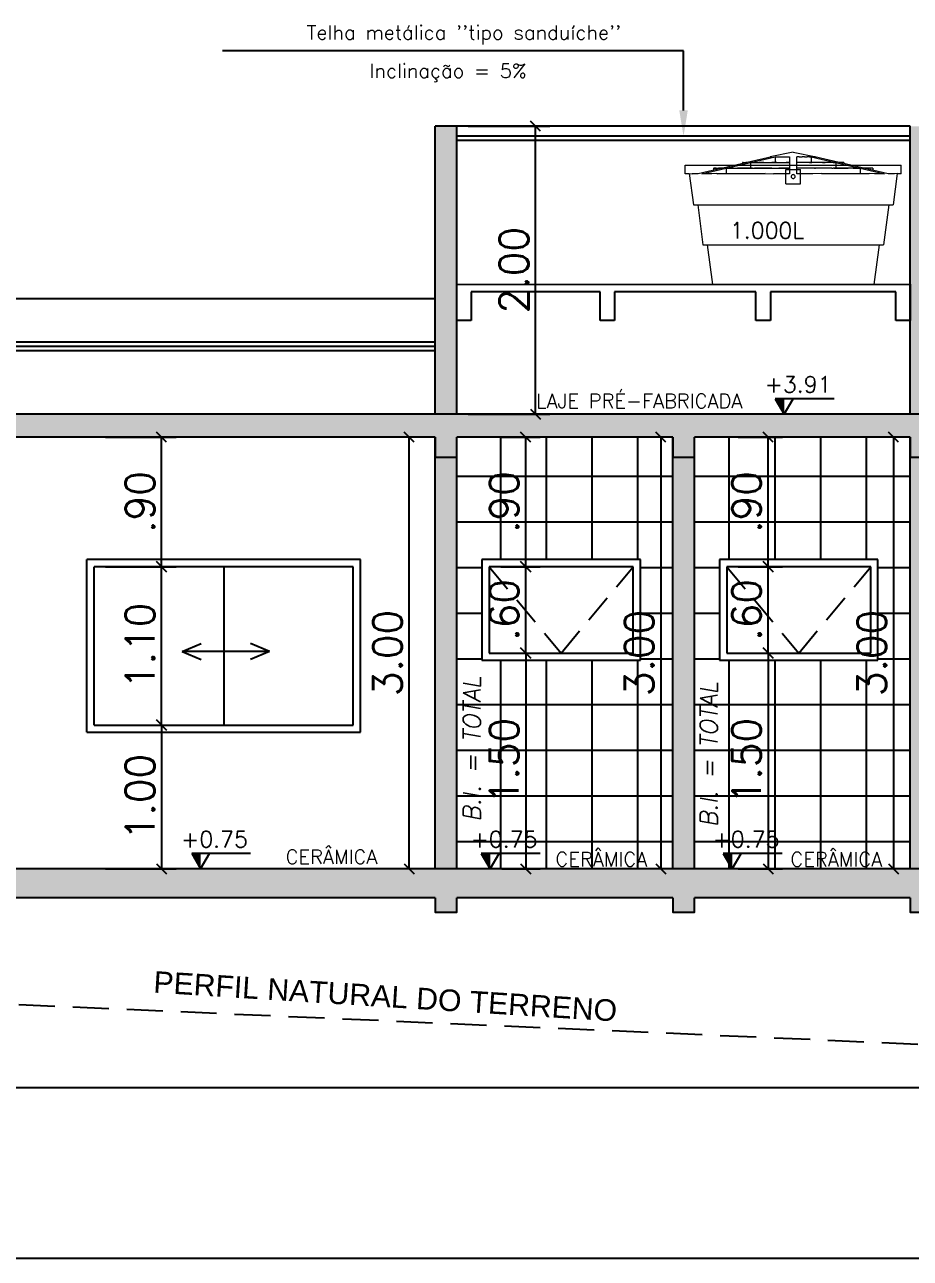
# Model space of a CAD drawing. Header units: metres. Extents: x 2690 to 3939, y 743 to 1123.
# Drawn here: x 3709.4 to 3715.56, y 784.59 to 793.16 of the extents above; entities that cross this region are included whole.
import ezdxf
from ezdxf import colors
from ezdxf.entities.mleader import LeaderData, LeaderLine
from ezdxf.enums import TextEntityAlignment as Align
from ezdxf.math import Vec2, Vec3

# ---------------------------------------------------------------- set-up
doc = ezdxf.new("R2010")
doc.units = ezdxf.units.M
doc.header["$PDMODE"] = 35
doc.linetypes.add('HIDDEN', pattern=[0.375, 0.25, -0.125])
doc.linetypes.add('Linha Tracejada 2_1', pattern=[0.3, 0.2, -0.1])
for name, color, linetype in [('001', 1, 'Continuous'), ('01', 1, 'Continuous'), ('02', 2, 'Continuous'), ('03', 3, 'Continuous'), ('04', 4, 'Continuous'), ('08', 8, 'Continuous'), ('A CONSTRUIR', 10, 'Continuous'), ('ABERTURA', 2, 'Continuous'), ('PAREDE', 4, 'Continuous'), ('PLANTA', 2, 'Continuous'), ('TEXTO', 2, 'Continuous'), ('Vermelho - Mono', 1, 'Continuous')]:
    doc.layers.add(name, color=color, linetype=linetype)
doc.layers.add('COTA', color=2, linetype='Continuous', lineweight=0)
doc.styles.add('ROMA', font='romans.shx')
doc.styles.add('ROMANS', font='arial.ttf')
doc.styles.get("Standard").update_dxf_attribs({"font": 'arial.ttf'})
doc.dimstyles.new('CORTE', dxfattribs={"dimscale": 0, "dimtxt": 0.2, "dimasz": 0.07, "dimexe": 0.1, "dimexo": 0.08, "dimgap": 0.05, "dimtad": 1, "dimzin": 4, "dimdsep": 46, "dimtxsty": 'ROMA', "dimblk": 'OBLIQUE', "dimcen": 0, "dimclrd": 1, "dimclre": 1, "dimclrt": 2, "dimaunit": 1, "dimadec": 0, "dimazin": 0, "dimtfac": 1, "dimtofl": 0, "dimtmove": 0, "dimatfit": 3, "dimldrblk": 'OBLIQUE', "dimfxl": 0.1, "dimtolj": 1, "dimtzin": 0, "dimarcsym": 0})
pattern_1 = [(50, (293.553, -23.73063), (0.182184669, -0.0159390855), [0.01905, -0.20955]), (355, (293.553, -23.73063), (-0.035243421, 0.191056845), [0.01524, -0.167640584]), (100.4514447, (293.56818, -23.73196), (0.146941247, 0.175117752), [0.016190009, -0.178090245]), (46.1842, (293.553, -23.67983), (0.271079041, -0.042042328), [0.028575, -0.314325]), (96.635558, (293.5756, -23.68333), (0.237404134, 0.247426125), [0.024285023, -0.267135608]), (351.184151, (293.553, -23.67983), (0.237404134, 0.247426125), [0.022859967, -0.251459732]), (21, (293.5784, -23.69253), (0.151614391, -0.102265198), [0.01905, -0.20955]), (326, (293.5784, -23.69253), (0.061802028, 0.184187966), [0.01524, -0.16764]), (71.451445, (293.59104, -23.70105), (0.213416419, 0.081922769), [0.016190009, -0.178089938]), (37.5, (293.553, -23.73063), (0.0030886033, 0.0845550389), [0, -0.165608, 0, -0.17018, 0, -0.168275]), (7.5, (293.553, -23.73063), (0.0668196625, 0.1001805748), [0, -0.097028, 0, -0.161798, 0, -0.064135]), (327.5, (293.49636, -23.73063), (0.1355905952, -0.005728744), [0, -0.0635, 0, -0.19812, 0, -0.26289]), (317.5, (293.47096, -23.73063), (0.1481291814, 0.025426491), [0, -0.08255, 0, -0.131572, 0, -0.18669])]

# ---------------------------------------------------------------- blocks, each defined once
blk = doc.blocks.new('KCU')
at = {"layer": '001'}
blk.add_hatch(color=256, dxfattribs=at).paths.add_polyline_path([(653.9939, 63.0323), (653.9939, 63.1388), (653.932, 63.139), (653.9939, 63.0323)])
for p, q in [((654.341, 63.139), (653.932, 63.139)), ((653.932, 63.139), (653.9939, 63.0323)), ((653.9939, 63.0323), (654.0557, 63.139))]:
    blk.add_line(p, q, dxfattribs=at)
blk = doc.blocks.new('B1')
at = {"layer": '01', "color": 8, "linetype": 'Continuous', "lineweight": 13}
for p, q in [((3419.4679, 814.911), (3419.2987, 814.8719)), ((3419.3237, 814.8719), (3419.4929, 814.911)), ((3419.6172, 814.9432), (3419.4585, 814.9115)), ((3419.4585, 814.9115), (3419.4585, 814.911)), ((3419.4585, 814.911), (3419.4639, 814.9115)), ((3419.4585, 814.911), (3419.4585, 814.9088)), ((3419.4639, 814.9115), (3419.468, 814.911)), ((3419.468, 814.911), (3419.4679, 814.911)), ((3419.4929, 814.911), (3419.493, 814.911)), ((3419.4929, 814.911), (3419.4929, 814.8719)), ((3419.493, 814.911), (3419.505, 814.9115)), ((3419.505, 814.9115), (3419.521, 814.911)), ((3419.521, 814.911), (3419.5379, 814.9115)), ((3419.5379, 814.9115), (3419.5548, 814.911)), ((3419.5548, 814.911), (3419.5762, 814.9115)), ((3419.5762, 814.9115), (3419.5923, 814.911)), ((3419.5922, 814.911), (3419.5922, 814.8719)), ((3419.6172, 814.9432), (3419.7759, 814.9115)), ((3419.6583, 814.9115), (3419.6422, 814.911)), ((3419.6422, 814.8719), (3419.6422, 814.911)), ((3419.6583, 814.9115), (3419.6797, 814.911)), ((3419.6966, 814.9115), (3419.6797, 814.911)), ((3419.6966, 814.9115), (3419.7135, 814.911)), ((3419.7295, 814.9115), (3419.7135, 814.911)), ((3419.7295, 814.9115), (3419.7415, 814.911)), ((3419.7415, 814.911), (3419.7416, 814.911)), ((3419.7416, 814.911), (3419.9108, 814.8719)), ((3419.7416, 814.911), (3419.7416, 814.8719)), ((3419.7706, 814.9115), (3419.7665, 814.911)), ((3419.7666, 814.911), (3419.7665, 814.911)), ((3419.9358, 814.8719), (3419.7666, 814.911)), ((3419.7706, 814.9115), (3419.7759, 814.911)), ((3419.7759, 814.9115), (3419.7759, 814.911)), ((3419.7759, 814.911), (3419.7759, 814.9088)), ((3418.8672, 814.7932), (3418.8672, 814.8533)), ((3418.8672, 814.8533), (3418.8672, 814.8532)), ((3418.8672, 814.8532), (3418.8928, 814.8532)), ((3418.892, 814.7932), (3418.8672, 814.7932)), ((3418.8942, 814.7935), (3418.892, 814.7932)), ((3418.8928, 814.8532), (3418.9677, 814.8532)), ((3418.8942, 814.7935), (3418.9146, 814.7932)), ((3418.8952, 814.7935), (3418.9238, 814.5767)), ((3418.9581, 814.7932), (3418.9146, 814.7932)), ((3419.126, 814.832), (3418.9581, 814.7932)), ((3418.9677, 814.8532), (3419.0869, 814.8532)), ((3418.9831, 814.7932), (3419.151, 814.832)), ((3419.0522, 814.7932), (3418.9831, 814.7932)), ((3419.0879, 814.7935), (3419.0522, 814.7932)), ((3419.064, 814.8326), (3419.0651, 814.8326)), ((3419.064, 814.8326), (3419.064, 814.8177)), ((3419.0819, 814.8326), (3419.0651, 814.8326)), ((3419.0651, 814.8326), (3419.0798, 814.8323)), ((3419.0798, 814.8323), (3419.0819, 814.8326)), ((3419.0819, 814.8326), (3419.0991, 814.8326)), ((3419.0869, 814.8532), (3419.2422, 814.8532)), ((3419.0879, 814.7935), (3419.0917, 814.7932)), ((3419.2422, 814.7932), (3419.0917, 814.7932)), ((3419.1284, 814.8326), (3419.0991, 814.8326)), ((3419.0991, 814.8326), (3419.1261, 814.8321)), ((3419.1261, 814.8321), (3419.126, 814.832)), ((3419.2966, 814.8714), (3419.1284, 814.8326)), ((3419.151, 814.832), (3419.1511, 814.8321)), ((3419.151, 814.832), (3419.151, 814.7932)), ((3419.1511, 814.8321), (3419.1999, 814.8326)), ((3419.1534, 814.8326), (3419.3216, 814.8714)), ((3419.1999, 814.8326), (3419.1534, 814.8326)), ((3419.1999, 814.8326), (3419.2311, 814.8326)), ((3419.2311, 814.8326), (3419.235, 814.8323)), ((3419.3336, 814.8326), (3419.2311, 814.8326)), ((3419.235, 814.8323), (3419.3336, 814.8326)), ((3419.2422, 814.8532), (3419.4231, 814.8532)), ((3419.4175, 814.7932), (3419.2422, 814.7932)), ((3419.2698, 814.8719), (3419.2647, 814.8719)), ((3419.2647, 814.8713), (3419.2698, 814.8719)), ((3419.2647, 814.8719), (3419.2647, 814.8713)), ((3419.2647, 814.8713), (3419.2647, 814.8641)), ((3419.2698, 814.8719), (3419.2891, 814.8719)), ((3419.2987, 814.8719), (3419.2891, 814.8719)), ((3419.2891, 814.8719), (3419.2967, 814.8715)), ((3419.2967, 814.8715), (3419.2966, 814.8714)), ((3419.3216, 814.8714), (3419.3217, 814.8715)), ((3419.3216, 814.8714), (3419.3216, 814.8326)), ((3419.3217, 814.8715), (3419.3389, 814.8719)), ((3419.3389, 814.8719), (3419.3237, 814.8719)), ((3419.3336, 814.8326), (3419.3406, 814.8326)), ((3419.3389, 814.8719), (3419.3831, 814.8719)), ((3419.3406, 814.8326), (3419.3487, 814.8326)), ((3419.4681, 814.8326), (3419.3487, 814.8326)), ((3419.3487, 814.8326), (3419.462, 814.8323)), ((3419.3831, 814.8719), (3419.3945, 814.8713)), ((3419.4136, 814.8719), (3419.3831, 814.8719)), ((3419.3945, 814.8713), (3419.4136, 814.8719)), ((3419.4136, 814.8719), (3419.4684, 814.8719)), ((3419.4235, 814.7935), (3419.4175, 814.7932)), ((3419.4231, 814.8532), (3419.6172, 814.8532)), ((3419.4235, 814.7935), (3419.4796, 814.7932)), ((3419.462, 814.8323), (3419.4681, 814.8326)), ((3419.4681, 814.8326), (3419.5165, 814.8326)), ((3419.5039, 814.8719), (3419.4684, 814.8719)), ((3419.4684, 814.8719), (3419.4875, 814.8713)), ((3419.5922, 814.7932), (3419.4796, 814.7932)), ((3419.4875, 814.8713), (3419.5039, 814.8719)), ((3419.5039, 814.8719), (3419.5675, 814.8719)), ((3419.5922, 814.8326), (3419.5165, 814.8326)), ((3419.5165, 814.8326), (3419.5922, 814.8321)), ((3419.5672, 814.7232), (3419.5672, 814.8232)), ((3419.5672, 814.8232), (3419.6672, 814.8232)), ((3419.5922, 814.8719), (3419.5675, 814.8719)), ((3419.5675, 814.8719), (3419.5922, 814.8715)), ((3419.5922, 814.8714), (3419.5922, 814.8326)), ((3419.5922, 814.832), (3419.5922, 814.7932)), ((3419.6172, 814.8532), (3419.8114, 814.8532)), ((3419.667, 814.8719), (3419.6422, 814.8719)), ((3419.667, 814.8719), (3419.6422, 814.8715)), ((3419.6422, 814.8326), (3419.6422, 814.8714)), ((3419.718, 814.8326), (3419.6422, 814.8326)), ((3419.718, 814.8326), (3419.6422, 814.8321)), ((3419.6422, 814.7932), (3419.6422, 814.832)), ((3419.7548, 814.7932), (3419.6422, 814.7932)), ((3419.7305, 814.8719), (3419.667, 814.8719)), ((3419.6672, 814.7232), (3419.6672, 814.8232)), ((3419.7664, 814.8326), (3419.718, 814.8326)), ((3419.7661, 814.8719), (3419.7305, 814.8719)), ((3419.7305, 814.8719), (3419.747, 814.8713)), ((3419.7661, 814.8719), (3419.747, 814.8713)), ((3419.811, 814.7935), (3419.7548, 814.7932)), ((3419.8209, 814.8719), (3419.7661, 814.8719)), ((3419.8858, 814.8326), (3419.7664, 814.8326)), ((3419.7664, 814.8326), (3419.7725, 814.8323)), ((3419.8858, 814.8326), (3419.7725, 814.8323)), ((3419.817, 814.7932), (3419.811, 814.7935)), ((3419.8114, 814.8532), (3419.9922, 814.8532)), ((3419.9922, 814.7932), (3419.817, 814.7932)), ((3419.8514, 814.8719), (3419.8209, 814.8719)), ((3419.8209, 814.8719), (3419.84, 814.8713)), ((3419.8514, 814.8719), (3419.84, 814.8713)), ((3419.8956, 814.8719), (3419.8514, 814.8719)), ((3419.8858, 814.8326), (3419.8939, 814.8326)), ((3419.9009, 814.8326), (3419.8939, 814.8326)), ((3419.9108, 814.8719), (3419.8956, 814.8719)), ((3419.8956, 814.8719), (3419.9128, 814.8715)), ((3420.0034, 814.8326), (3419.9009, 814.8326)), ((3419.9009, 814.8326), (3419.9995, 814.8323)), ((3419.9128, 814.8715), (3419.9129, 814.8714)), ((3419.9129, 814.8714), (3420.0811, 814.8326)), ((3419.9129, 814.8714), (3419.9129, 814.8326)), ((3419.9453, 814.8719), (3419.9358, 814.8719)), ((3419.9453, 814.8719), (3419.9378, 814.8715)), ((3419.9379, 814.8714), (3419.9378, 814.8715)), ((3420.1061, 814.8326), (3419.9379, 814.8714)), ((3419.9647, 814.8719), (3419.9453, 814.8719)), ((3419.9697, 814.8719), (3419.9647, 814.8719)), ((3419.9647, 814.8719), (3419.9697, 814.8713)), ((3419.9697, 814.8719), (3419.9697, 814.8713)), ((3419.9697, 814.8713), (3419.9697, 814.8641)), ((3419.9922, 814.8532), (3420.1476, 814.8532)), ((3420.1427, 814.7932), (3419.9922, 814.7932)), ((3420.0034, 814.8326), (3419.9995, 814.8323)), ((3420.0346, 814.8326), (3420.0034, 814.8326)), ((3420.0811, 814.8326), (3420.0346, 814.8326)), ((3420.0346, 814.8326), (3420.0834, 814.8321)), ((3420.0834, 814.8321), (3420.0834, 814.832)), ((3420.0834, 814.832), (3420.2514, 814.7932)), ((3420.0834, 814.832), (3420.0834, 814.7932)), ((3420.1353, 814.8326), (3420.1061, 814.8326)), ((3420.1353, 814.8326), (3420.1084, 814.8321)), ((3420.1084, 814.832), (3420.1084, 814.8321)), ((3420.2764, 814.7932), (3420.1084, 814.832)), ((3420.1526, 814.8326), (3420.1353, 814.8326)), ((3420.1466, 814.7935), (3420.1427, 814.7932)), ((3420.1823, 814.7932), (3420.1466, 814.7935)), ((3420.1476, 814.8532), (3420.2668, 814.8532)), ((3420.1694, 814.8326), (3420.1526, 814.8326)), ((3420.1526, 814.8326), (3420.1547, 814.8323)), ((3420.1694, 814.8326), (3420.1547, 814.8323)), ((3420.1694, 814.8326), (3420.1705, 814.8326)), ((3420.1705, 814.8326), (3420.1705, 814.8177)), ((3420.2514, 814.7932), (3420.1823, 814.7932)), ((3420.2668, 814.8532), (3420.3417, 814.8532)), ((3420.3199, 814.7932), (3420.2764, 814.7932)), ((3420.3393, 814.7935), (3420.3107, 814.5767)), ((3420.3403, 814.7935), (3420.3199, 814.7932)), ((3420.3425, 814.7932), (3420.3403, 814.7935)), ((3420.3417, 814.8532), (3420.3672, 814.8532)), ((3420.3672, 814.7932), (3420.3425, 814.7932)), ((3420.3672, 814.7932), (3420.3672, 814.8533)), ((3420.3672, 814.8533), (3420.3672, 814.8532)), ((3419.5672, 814.7232), (3419.6672, 814.7232)), ((3419.6042, 814.7767), (3419.6037, 814.7732)), ((3419.6037, 814.7732), (3419.6042, 814.7698)), ((3419.6055, 814.78), (3419.6042, 814.7767)), ((3419.6042, 814.7698), (3419.6055, 814.7665)), ((3419.6077, 814.7828), (3419.6055, 814.78)), ((3419.6055, 814.7665), (3419.6077, 814.7637)), ((3419.6105, 814.7849), (3419.6077, 814.7828)), ((3419.6077, 814.7637), (3419.6105, 814.7616)), ((3419.6137, 814.7863), (3419.6105, 814.7849)), ((3419.6105, 814.7616), (3419.6137, 814.7602)), ((3419.6172, 814.7867), (3419.6137, 814.7863)), ((3419.6137, 814.7602), (3419.6172, 814.7597)), ((3419.6207, 814.7863), (3419.6172, 814.7867)), ((3419.6172, 814.7597), (3419.6207, 814.7602)), ((3419.624, 814.7849), (3419.6207, 814.7863)), ((3419.6207, 814.7602), (3419.624, 814.7616)), ((3419.6268, 814.7828), (3419.624, 814.7849)), ((3419.624, 814.7616), (3419.6268, 814.7637)), ((3419.6289, 814.78), (3419.6268, 814.7828)), ((3419.6268, 814.7637), (3419.6289, 814.7665)), ((3419.6303, 814.7767), (3419.6289, 814.78)), ((3419.6289, 814.7665), (3419.6303, 814.7698)), ((3419.6307, 814.7732), (3419.6303, 814.7767)), ((3419.6303, 814.7698), (3419.6307, 814.7732)), ((3418.9238, 814.5767), (3418.9239, 814.5766)), ((3418.9239, 814.5766), (3418.9475, 814.5766)), ((3418.9475, 814.5766), (3419.0168, 814.5766)), ((3418.9539, 814.5766), (3418.954, 814.5765)), ((3418.954, 814.5765), (3418.9905, 814.3)), ((3419.0168, 814.5766), (3419.127, 814.5766)), ((3419.127, 814.5766), (3419.2706, 814.5766)), ((3419.2706, 814.5766), (3419.4378, 814.5766)), ((3419.4378, 814.5766), (3419.6172, 814.5766)), ((3419.6172, 814.5766), (3419.7967, 814.5766)), ((3419.7967, 814.5766), (3419.9639, 814.5766)), ((3419.9639, 814.5766), (3420.1075, 814.5766)), ((3420.1075, 814.5766), (3420.2177, 814.5766)), ((3420.2177, 814.5766), (3420.2869, 814.5766)), ((3420.2805, 814.5765), (3420.244, 814.3)), ((3420.2806, 814.5766), (3420.2805, 814.5765)), ((3420.2869, 814.5766), (3420.3106, 814.5766)), ((3420.3107, 814.5767), (3420.3106, 814.5766)), ((3418.9905, 814.3), (3418.9906, 814.2999)), ((3418.9906, 814.2999), (3419.0119, 814.2999)), ((3419.0119, 814.2999), (3419.0745, 814.2999)), ((3419.0206, 814.2999), (3419.0207, 814.2998)), ((3419.0207, 814.2998), (3419.0571, 814.0233)), ((3419.0745, 814.2999), (3419.1741, 814.2999)), ((3419.1741, 814.2999), (3419.3039, 814.2999)), ((3419.3039, 814.2999), (3419.455, 814.2999)), ((3419.455, 814.2999), (3419.6172, 814.2999)), ((3419.6172, 814.2999), (3419.7794, 814.2999)), ((3419.7794, 814.2999), (3419.9306, 814.2999)), ((3419.9306, 814.2999), (3420.0604, 814.2999)), ((3420.0604, 814.2999), (3420.1599, 814.2999)), ((3420.1599, 814.2999), (3420.2226, 814.2999)), ((3420.2138, 814.2998), (3420.1773, 814.0233)), ((3420.2139, 814.2999), (3420.2138, 814.2998)), ((3420.2226, 814.2999), (3420.2439, 814.2999)), ((3420.244, 814.3), (3420.2439, 814.2999)), ((3419.0571, 814.0233), (3419.0572, 814.0232)), ((3420.1773, 814.0233), (3420.1772, 814.0232))]:
    blk.add_line(p, q, dxfattribs=at)
at = {"layer": 'PAREDE', "color": 2, "style": 'ROMA'}
blk.add_text('1.000L', height=0.1125, dxfattribs=at).set_placement((3419.1779, 814.3429))
blk = doc.blocks.new('_Oblique')
at = {"color": 0, "linetype": 'ByBlock', "lineweight": -2}
blk.add_line((-0.5, -0.5), (0.5, 0.5), dxfattribs=at)
blk = doc.blocks.new('*D173')
at = {"layer": 'COTA', "color": 1, "lineweight": -2, "transparency": 16777216}
for p, q in [((3709.9665, 788.2925), (3710.4554, 788.2925)), ((3710.3554, 788.2925), (3710.3554, 787.2925)), ((3709.9665, 787.2925), (3710.4554, 787.2925))]:
    blk.add_line(p, q, dxfattribs=at)
at = {"layer": 'DEFPOINTS', "color": 0, "transparency": 16777216}
for p in [(3709.8865, 788.2925), (3709.8865, 787.2925), (3710.3554, 787.2925)]:
    blk.add_point(p, dxfattribs=at)
at = {"layer": 'COTA', "color": 1, "lineweight": -2, "transparency": 16777216, "xscale": 0.07, "yscale": 0.07, "zscale": 0.07}
for p, rotation in [((3710.3554, 788.2925), 90), ((3710.3554, 787.2925), 270)]:
    blk.add_blockref('_Oblique', p, dxfattribs=dict(at, rotation=rotation))
at = {"layer": 'COTA', "color": 2, "transparency": 16777216, "insert": (3710.2054, 787.7925), "char_height": 0.2, "attachment_point": 5, "rotation": 90, "style": 'ROMA'}
blk.add_mtext('\\A1;1.00', dxfattribs=at)
blk = doc.blocks.new('*D174')
at = {"layer": 'COTA', "color": 1, "lineweight": -2, "transparency": 16777216}
for p, q in [((3709.9665, 789.3925), (3710.4554, 789.3925)), ((3710.3554, 788.2925), (3710.3554, 789.3925)), ((3709.9665, 788.2925), (3710.4554, 788.2925))]:
    blk.add_line(p, q, dxfattribs=at)
at = {"layer": 'DEFPOINTS', "color": 0, "transparency": 16777216}
for p in [(3709.8865, 789.3925), (3710.3554, 789.3925), (3709.8865, 788.2925)]:
    blk.add_point(p, dxfattribs=at)
at = {"layer": 'COTA', "color": 1, "lineweight": -2, "transparency": 16777216, "xscale": 0.07, "yscale": 0.07, "zscale": 0.07}
for p, rotation in [((3710.3554, 789.3925), 90), ((3710.3554, 788.2925), 270)]:
    blk.add_blockref('_Oblique', p, dxfattribs=dict(at, rotation=rotation))
at = {"layer": 'COTA', "color": 2, "transparency": 16777216, "insert": (3710.2054, 788.8425), "char_height": 0.2, "attachment_point": 5, "rotation": 90, "style": 'ROMA'}
blk.add_mtext('\\A1;1.10', dxfattribs=at)
blk = doc.blocks.new('*D175')
at = {"layer": 'COTA', "color": 1, "lineweight": -2, "transparency": 16777216}
for p, q in [((3709.9665, 790.2925), (3710.4554, 790.2925)), ((3710.3554, 789.3925), (3710.3554, 790.2925)), ((3709.9665, 789.3925), (3710.4554, 789.3925))]:
    blk.add_line(p, q, dxfattribs=at)
at = {"layer": 'DEFPOINTS', "color": 0, "transparency": 16777216}
for p in [(3709.8865, 790.2925), (3710.3554, 790.2925), (3709.8865, 789.3925)]:
    blk.add_point(p, dxfattribs=at)
at = {"layer": 'COTA', "color": 1, "lineweight": -2, "transparency": 16777216, "xscale": 0.07, "yscale": 0.07, "zscale": 0.07}
for p, rotation in [((3710.3554, 790.2925), 90), ((3710.3554, 789.3925), 270)]:
    blk.add_blockref('_Oblique', p, dxfattribs=dict(at, rotation=rotation))
at = {"layer": 'COTA', "color": 2, "transparency": 16777216, "insert": (3710.2054, 789.8425), "char_height": 0.2, "attachment_point": 5, "rotation": 90, "style": 'ROMA'}
blk.add_mtext('\\A1;.90', dxfattribs=at)
blk = doc.blocks.new('*D176')
at = {"layer": 'COTA', "color": 1, "lineweight": -2, "transparency": 16777216}
for p, q in [((3712.1752, 790.2925), (3711.9745, 790.2925)), ((3712.0745, 787.2925), (3712.0745, 790.2925)), ((3712.1752, 787.2925), (3711.9745, 787.2925))]:
    blk.add_line(p, q, dxfattribs=at)
at = {"layer": 'DEFPOINTS', "color": 0, "transparency": 16777216}
for p in [(3712.0745, 790.2925), (3712.2552, 790.2925), (3712.2552, 787.2925)]:
    blk.add_point(p, dxfattribs=at)
at = {"layer": 'COTA', "color": 1, "lineweight": -2, "transparency": 16777216, "xscale": 0.07, "yscale": 0.07, "zscale": 0.07}
for p, rotation in [((3712.0745, 790.2925), 90), ((3712.0745, 787.2925), 270)]:
    blk.add_blockref('_Oblique', p, dxfattribs=dict(at, rotation=rotation))
at = {"layer": 'COTA', "color": 2, "transparency": 16777216, "insert": (3711.9245, 788.7925), "char_height": 0.2, "attachment_point": 5, "rotation": 90, "style": 'ROMA'}
blk.add_mtext('\\A1;3.00', dxfattribs=at)
blk = doc.blocks.new('*D178')
at = {"layer": 'COTA', "color": 1, "lineweight": -2, "transparency": 16777216}
for p, q in [((3712.7102, 788.7925), (3712.984, 788.7925)), ((3712.884, 788.7925), (3712.884, 787.2925)), ((3712.7173, 787.2925), (3712.984, 787.2925))]:
    blk.add_line(p, q, dxfattribs=at)
at = {"layer": 'DEFPOINTS', "color": 0, "transparency": 16777216}
for p in [(3712.6302, 788.7925), (3712.6373, 787.2925), (3712.884, 787.2925)]:
    blk.add_point(p, dxfattribs=at)
at = {"layer": 'COTA', "color": 1, "lineweight": -2, "transparency": 16777216, "xscale": 0.07, "yscale": 0.07, "zscale": 0.07}
for p, rotation in [((3712.884, 788.7925), 90), ((3712.884, 787.2925), 270)]:
    blk.add_blockref('_Oblique', p, dxfattribs=dict(at, rotation=rotation))
at = {"layer": 'COTA', "color": 2, "transparency": 16777216, "insert": (3712.734, 788.0425), "char_height": 0.2, "attachment_point": 5, "rotation": 90, "style": 'ROMA'}
blk.add_mtext('\\A1;1.50', dxfattribs=at)
blk = doc.blocks.new('*D179')
at = {"layer": 'COTA', "color": 1, "lineweight": -2, "transparency": 16777216}
for p, q in [((3712.7102, 789.3925), (3712.984, 789.3925)), ((3712.884, 788.7925), (3712.884, 789.3925)), ((3712.7102, 788.7925), (3712.984, 788.7925))]:
    blk.add_line(p, q, dxfattribs=at)
at = {"layer": 'DEFPOINTS', "color": 0, "transparency": 16777216}
for p in [(3712.6302, 789.3925), (3712.884, 789.3925), (3712.6302, 788.7925)]:
    blk.add_point(p, dxfattribs=at)
at = {"layer": 'COTA', "color": 1, "lineweight": -2, "transparency": 16777216, "xscale": 0.07, "yscale": 0.07, "zscale": 0.07}
for p, rotation in [((3712.884, 789.3925), 90), ((3712.884, 788.7925), 270)]:
    blk.add_blockref('_Oblique', p, dxfattribs=dict(at, rotation=rotation))
at = {"layer": 'COTA', "color": 2, "transparency": 16777216, "insert": (3712.734, 789.0925), "char_height": 0.2, "attachment_point": 5, "rotation": 90, "style": 'ROMA'}
blk.add_mtext('\\A1;.60', dxfattribs=at)
blk = doc.blocks.new('*D180')
at = {"layer": 'COTA', "color": 1, "lineweight": -2, "transparency": 16777216}
for p, q in [((3712.7102, 790.2925), (3712.984, 790.2925)), ((3712.884, 789.3925), (3712.884, 790.2925)), ((3712.7102, 789.3925), (3712.984, 789.3925))]:
    blk.add_line(p, q, dxfattribs=at)
at = {"layer": 'DEFPOINTS', "color": 0, "transparency": 16777216}
for p in [(3712.6302, 790.2925), (3712.884, 790.2925), (3712.6302, 789.3925)]:
    blk.add_point(p, dxfattribs=at)
at = {"layer": 'COTA', "color": 1, "lineweight": -2, "transparency": 16777216, "xscale": 0.07, "yscale": 0.07, "zscale": 0.07}
for p, rotation in [((3712.884, 790.2925), 90), ((3712.884, 789.3925), 270)]:
    blk.add_blockref('_Oblique', p, dxfattribs=dict(at, rotation=rotation))
at = {"layer": 'COTA', "color": 2, "transparency": 16777216, "insert": (3712.734, 789.8425), "char_height": 0.2, "attachment_point": 5, "rotation": 90, "style": 'ROMA'}
blk.add_mtext('\\A1;.90', dxfattribs=at)
blk = doc.blocks.new('*D181')
at = {"layer": 'COTA', "color": 1, "lineweight": -2, "transparency": 16777216}
for p, q in [((3713.8252, 790.2925), (3713.7222, 790.2925)), ((3713.8222, 790.2925), (3713.8222, 787.2925)), ((3713.8252, 787.2925), (3713.7222, 787.2925))]:
    blk.add_line(p, q, dxfattribs=at)
at = {"layer": 'DEFPOINTS', "color": 0, "transparency": 16777216}
for p in [(3713.9052, 790.2925), (3713.8222, 787.2925), (3713.9052, 787.2925)]:
    blk.add_point(p, dxfattribs=at)
at = {"layer": 'COTA', "color": 1, "lineweight": -2, "transparency": 16777216, "xscale": 0.07, "yscale": 0.07, "zscale": 0.07}
for p, rotation in [((3713.8222, 790.2925), 90), ((3713.8222, 787.2925), 270)]:
    blk.add_blockref('_Oblique', p, dxfattribs=dict(at, rotation=rotation))
at = {"layer": 'COTA', "color": 2, "transparency": 16777216, "insert": (3713.6722, 788.7925), "char_height": 0.2, "attachment_point": 5, "rotation": 90, "style": 'ROMA'}
blk.add_mtext('\\A1;3.00', dxfattribs=at)
blk = doc.blocks.new('*D182')
at = {"layer": 'COTA', "color": 1, "lineweight": -2, "transparency": 16777216}
for p, q in [((3714.3602, 788.7925), (3714.668, 788.7925)), ((3714.568, 788.7925), (3714.568, 787.2925)), ((3714.3602, 787.2925), (3714.668, 787.2925))]:
    blk.add_line(p, q, dxfattribs=at)
at = {"layer": 'DEFPOINTS', "color": 0, "transparency": 16777216}
for p in [(3714.2802, 788.7925), (3714.2802, 787.2925), (3714.568, 787.2925)]:
    blk.add_point(p, dxfattribs=at)
at = {"layer": 'COTA', "color": 1, "lineweight": -2, "transparency": 16777216, "xscale": 0.07, "yscale": 0.07, "zscale": 0.07}
for p, rotation in [((3714.568, 788.7925), 90), ((3714.568, 787.2925), 270)]:
    blk.add_blockref('_Oblique', p, dxfattribs=dict(at, rotation=rotation))
at = {"layer": 'COTA', "color": 2, "transparency": 16777216, "insert": (3714.418, 788.0425), "char_height": 0.2, "attachment_point": 5, "rotation": 90, "style": 'ROMA'}
blk.add_mtext('\\A1;1.50', dxfattribs=at)
blk = doc.blocks.new('*D183')
at = {"layer": 'COTA', "color": 1, "lineweight": -2, "transparency": 16777216}
for p, q in [((3714.3602, 789.3925), (3714.668, 789.3925)), ((3714.568, 788.7925), (3714.568, 789.3925)), ((3714.3602, 788.7925), (3714.668, 788.7925))]:
    blk.add_line(p, q, dxfattribs=at)
at = {"layer": 'DEFPOINTS', "color": 0, "transparency": 16777216}
for p in [(3714.2802, 789.3925), (3714.568, 789.3925), (3714.2802, 788.7925)]:
    blk.add_point(p, dxfattribs=at)
at = {"layer": 'COTA', "color": 1, "lineweight": -2, "transparency": 16777216, "xscale": 0.07, "yscale": 0.07, "zscale": 0.07}
for p, rotation in [((3714.568, 789.3925), 90), ((3714.568, 788.7925), 270)]:
    blk.add_blockref('_Oblique', p, dxfattribs=dict(at, rotation=rotation))
at = {"layer": 'COTA', "color": 2, "transparency": 16777216, "insert": (3714.418, 789.0925), "char_height": 0.2, "attachment_point": 5, "rotation": 90, "style": 'ROMA'}
blk.add_mtext('\\A1;.60', dxfattribs=at)
blk = doc.blocks.new('*D184')
at = {"layer": 'COTA', "color": 1, "lineweight": -2, "transparency": 16777216}
for p, q in [((3714.3602, 790.2925), (3714.668, 790.2925)), ((3714.568, 789.3925), (3714.568, 790.2925)), ((3714.3602, 789.3925), (3714.668, 789.3925))]:
    blk.add_line(p, q, dxfattribs=at)
at = {"layer": 'DEFPOINTS', "color": 0, "transparency": 16777216}
for p in [(3714.2802, 790.2925), (3714.568, 790.2925), (3714.2802, 789.3925)]:
    blk.add_point(p, dxfattribs=at)
at = {"layer": 'COTA', "color": 1, "lineweight": -2, "transparency": 16777216, "xscale": 0.07, "yscale": 0.07, "zscale": 0.07}
for p, rotation in [((3714.568, 790.2925), 90), ((3714.568, 789.3925), 270)]:
    blk.add_blockref('_Oblique', p, dxfattribs=dict(at, rotation=rotation))
at = {"layer": 'COTA', "color": 2, "transparency": 16777216, "insert": (3714.418, 789.8425), "char_height": 0.2, "attachment_point": 5, "rotation": 90, "style": 'ROMA'}
blk.add_mtext('\\A1;.90', dxfattribs=at)
blk = doc.blocks.new('*D185')
at = {"layer": 'COTA', "color": 1, "lineweight": -2, "transparency": 16777216}
for p, q in [((3715.4752, 790.2925), (3715.3381, 790.2925)), ((3715.4381, 790.2925), (3715.4381, 787.2925)), ((3715.4752, 787.2925), (3715.3381, 787.2925))]:
    blk.add_line(p, q, dxfattribs=at)
at = {"layer": 'DEFPOINTS', "color": 0, "transparency": 16777216}
for p in [(3715.5552, 790.2925), (3715.4381, 787.2925), (3715.5552, 787.2925)]:
    blk.add_point(p, dxfattribs=at)
at = {"layer": 'COTA', "color": 1, "lineweight": -2, "transparency": 16777216, "xscale": 0.07, "yscale": 0.07, "zscale": 0.07}
for p, rotation in [((3715.4381, 790.2925), 90), ((3715.4381, 787.2925), 270)]:
    blk.add_blockref('_Oblique', p, dxfattribs=dict(at, rotation=rotation))
at = {"layer": 'COTA', "color": 2, "transparency": 16777216, "insert": (3715.2881, 788.7925), "char_height": 0.2, "attachment_point": 5, "rotation": 90, "style": 'ROMA'}
blk.add_mtext('\\A1;3.00', dxfattribs=at)
blk = doc.blocks.new('*D190')
at = {"layer": 'COTA', "color": 1, "lineweight": -2, "transparency": 16777216}
for p, q in [((3712.4852, 792.4525), (3713.0524, 792.4525)), ((3712.9524, 790.4525), (3712.9524, 792.4525)), ((3712.4852, 790.4525), (3713.0524, 790.4525))]:
    blk.add_line(p, q, dxfattribs=at)
at = {"layer": 'DEFPOINTS', "color": 0, "transparency": 16777216}
for p in [(3712.4052, 792.4525), (3712.9524, 792.4525), (3712.4052, 790.4525)]:
    blk.add_point(p, dxfattribs=at)
at = {"layer": 'COTA', "color": 1, "lineweight": -2, "transparency": 16777216, "xscale": 0.07, "yscale": 0.07, "zscale": 0.07}
for p, rotation in [((3712.9524, 792.4525), 90), ((3712.9524, 790.4525), 270)]:
    blk.add_blockref('_Oblique', p, dxfattribs=dict(at, rotation=rotation))
at = {"layer": 'COTA', "color": 2, "transparency": 16777216, "insert": (3712.8024, 791.4525), "char_height": 0.2, "attachment_point": 5, "rotation": 90, "style": 'ROMA'}
blk.add_mtext('\\A1;2.00', dxfattribs=at)

msp = doc.modelspace()

# ---------------------------------------------------------------- hatches: boundary and pattern name
at = {"layer": '01'}
h = msp.add_hatch(dxfattribs=at)
h.set_pattern_fill('NET', color=256, scale=0.1)
h.set_pattern_definition([(0, (293.553, -23.73063), (0, 0.3175), []), (90, (293.553, -23.73063), (-0.3175, 2e-17), [])])
h.paths.add_polyline_path([(3713.9052, 790.2925), (3712.4052, 790.2925), (3712.4052, 790.1525), (3712.4052, 787.2925), (3712.6373, 787.2925), (3712.5754, 787.3992), (3712.699, 787.3992), (3712.6373, 787.2925), (3713.9052, 787.2925)])
h.paths.add_polyline_path([(3713.6802, 789.4425), (3713.6802, 788.7425), (3712.5802, 788.7425), (3712.5802, 789.4425)], flags=16)
h.paths.add_polyline_path([(3713.6302, 789.3925), (3713.6302, 788.7925), (3712.6302, 788.7925), (3712.6302, 789.3925)], flags=0)
h.paths.add_polyline_path([(3715.5552, 790.2925), (3714.0552, 790.2925), (3714.0552, 790.1525), (3714.0552, 787.2925), (3714.318, 787.2925), (3714.2561, 787.3992), (3714.3797, 787.3992), (3714.318, 787.2925), (3715.5552, 787.2925)])
h.paths.add_polyline_path([(3715.3302, 789.4425), (3715.3302, 788.7425), (3714.2302, 788.7425), (3714.2302, 789.4425)], flags=16)
h.paths.add_polyline_path([(3715.2802, 789.3925), (3715.2802, 788.7925), (3714.2802, 788.7925), (3714.2802, 789.3925)], flags=0)
h.paths.add_polyline_path([(3712.884, 787.702), (3712.884, 788.383), (3712.584, 788.383), (3712.584, 787.702)], flags=24)
h.paths.add_polyline_path([(3712.884, 788.8378), (3712.884, 789.3473), (3712.584, 789.3473), (3712.584, 788.8378)], flags=8)
h.paths.add_polyline_path([(3712.884, 789.5878), (3712.884, 790.0973), (3712.584, 790.0973), (3712.584, 789.5878)], flags=24)
h.paths.add_polyline_path([(3713.8222, 788.4378), (3713.8222, 789.1473), (3713.5222, 789.1473), (3713.5222, 788.4378)], flags=24)
h.paths.add_polyline_path([(3712.5954, 787.6087), (3712.606, 788.8172), (3712.426, 788.849), (3712.4154, 787.6404)], flags=24)
h.paths.add_polyline_path([(3713.0752, 787.2811), (3713.8235, 787.2811), (3713.8235, 787.4581), (3713.0752, 787.4581)], flags=9)
h.paths.add_polyline_path([(3712.4961, 787.4141), (3713.0291, 787.4141), (3713.0291, 787.5828), (3712.4961, 787.5828)], flags=24)
h.paths.add_polyline_path([(3714.568, 787.702), (3714.568, 788.383), (3714.268, 788.383), (3714.268, 787.702)], flags=24)
h.paths.add_polyline_path([(3714.568, 788.8378), (3714.568, 789.3473), (3714.268, 789.3473), (3714.268, 788.8378)], flags=8)
h.paths.add_polyline_path([(3714.568, 789.5878), (3714.568, 790.0973), (3714.268, 790.0973), (3714.268, 789.5878)], flags=24)
h.paths.add_polyline_path([(3715.4381, 788.4378), (3715.4381, 789.1473), (3715.1381, 789.1473), (3715.1381, 788.4378)], flags=24)
h.paths.add_polyline_path([(3714.24, 787.5707), (3714.2506, 788.7793), (3714.0706, 788.811), (3714.06, 787.6025)], flags=24)
h.paths.add_polyline_path([(3714.7072, 787.2802), (3715.4555, 787.2802), (3715.4555, 787.4573), (3714.7072, 787.4573)], flags=9)
h.paths.add_polyline_path([(3714.1768, 787.4141), (3714.7098, 787.4141), (3714.7098, 787.5828), (3714.1768, 787.5828)], flags=24)
at = {"layer": '02'}
h = msp.add_hatch(dxfattribs=at)
h.set_pattern_fill('AR-CONC', color=256, scale=0.001)
h.set_pattern_definition(pattern_1)
h.paths.add_polyline_path([(3722.5052, 790.4525), (3702.6052, 790.4525), (3702.6052, 790.2925), (3702.6052, 790.1525), (3702.7552, 790.1525), (3702.7552, 790.2925), (3704.7552, 790.2925), (3704.7552, 790.1525), (3704.9052, 790.1525), (3704.9052, 790.2925), (3709.1052, 790.2925), (3709.1052, 790.1525), (3709.2552, 790.1525), (3709.2552, 790.2925), (3712.2552, 790.2925), (3712.2552, 790.1525), (3712.4052, 790.1525), (3712.4052, 790.2925), (3713.9052, 790.2925), (3713.9052, 790.1525), (3714.0552, 790.1525), (3714.0552, 790.2925), (3715.5552, 790.2925), (3715.5552, 790.1525), (3715.7052, 790.1525), (3715.7052, 790.2925), (3718.7052, 790.2925), (3718.7052, 790.1525), (3718.8552, 790.1525), (3718.8552, 790.2925), (3722.3552, 790.2925), (3722.3552, 790.1525), (3722.5052, 790.1525), (3722.5052, 790.2925)])
h = msp.add_hatch(dxfattribs=at)
h.set_pattern_fill('AR-CONC', color=256, scale=0.001)
h.set_pattern_definition(pattern_1)
h.paths.add_polyline_path([(3722.5052, 787.2925), (3697.5052, 787.2925), (3692.5052, 787.0925), (3702.6052, 787.0925), (3702.6052, 786.9925), (3702.7552, 786.9925), (3702.7552, 787.0925), (3704.7552, 787.0925), (3704.7552, 786.9925), (3704.9052, 786.9925), (3704.9052, 787.0925), (3709.1052, 787.0925), (3709.1052, 786.9925), (3709.2552, 786.9925), (3709.2552, 787.0925), (3712.2552, 787.0925), (3712.2552, 786.9925), (3712.4052, 786.9925), (3712.4052, 787.0925), (3713.9052, 787.0925), (3713.9052, 786.9925), (3714.0552, 786.9925), (3714.0552, 787.0925), (3715.5552, 787.0925), (3715.5552, 786.9925), (3715.7052, 786.9925), (3715.7052, 787.0925), (3718.7052, 787.0925), (3718.7052, 786.9925), (3718.8552, 786.9925), (3718.8552, 787.0925), (3722.3552, 787.0925), (3722.3552, 786.9925), (3722.5052, 786.9925), (3722.5052, 787.0925)])
at = {"layer": 'A CONSTRUIR'}
h = msp.add_hatch(color=256, dxfattribs=at)
h.dxf.hatch_style = 1
h.paths.add_polyline_path([(3712.4052, 792.4525), (3712.2552, 792.4525), (3712.2552, 790.4525), (3712.4052, 790.4525)])
h = msp.add_hatch(color=256, dxfattribs=at)
h.dxf.hatch_style = 1
h.paths.add_polyline_path([(3715.7052, 792.4525), (3715.5552, 792.4525), (3715.5552, 790.4525), (3715.7052, 790.4525)])
h.paths.add_polyline_path([(3715.7052, 790.1525), (3715.5552, 790.1525), (3715.5552, 787.2925), (3715.7052, 787.2925)])
h = msp.add_hatch(color=256, dxfattribs=at)
h.dxf.hatch_style = 1
h.paths.add_polyline_path([(3712.4052, 790.1525), (3712.2552, 790.1525), (3712.2552, 787.2925), (3712.4052, 787.2925)])
h = msp.add_hatch(color=256, dxfattribs=at)
h.dxf.hatch_style = 1
h.paths.add_polyline_path([(3714.0552, 790.1525), (3713.9052, 790.1525), (3713.9052, 787.2925), (3714.0552, 787.2925)])

# ---------------------------------------------------------------- linework, layer by layer
at = {"layer": '01'}
for p, q in [((3715.5552, 792.4525), (3712.4052, 792.4525)), ((3712.2552, 790.9525), (3702.7552, 790.9525))]:
    msp.add_line(p, q, dxfattribs=at)
at = {"layer": '01', "color": 30, "linetype": 'HIDDEN'}
msp.add_line((3692.5052, 787.0925), (3722.5052, 785.7725), dxfattribs=at)
at = {"layer": '02'}
msp.add_line((3712.2552, 791.2525), (3701.4052, 791.2525), dxfattribs=at)
at = {"layer": '03'}
for p, q in [((3715.5552, 792.3825), (3712.4052, 792.3825)), ((3715.5552, 792.3525), (3712.4052, 792.3525)), ((3712.2552, 790.9225), (3702.7552, 790.9225)), ((3712.2552, 790.8925), (3702.7552, 790.8925))]:
    msp.add_line(p, q, dxfattribs=at)
at = {"layer": '04'}
for p, q in [((3712.2552, 790.4525), (3712.2552, 792.4525)), ((3712.4052, 792.4525), (3712.2552, 792.4525)), ((3712.4052, 790.4525), (3712.4052, 792.4525)), ((3715.5552, 790.4525), (3715.5552, 792.4525)), ((3722.5052, 790.4525), (3702.6052, 790.4525)), ((3712.2552, 790.2925), (3709.2552, 790.2925)), ((3712.2552, 787.2925), (3712.2552, 790.2925)), ((3712.4052, 787.2925), (3712.4052, 790.2925)), ((3713.9052, 790.2925), (3712.4052, 790.2925)), ((3713.9052, 787.2925), (3713.9052, 790.2925)), ((3714.0552, 787.2925), (3714.0552, 790.2925)), ((3715.5552, 790.2925), (3714.0552, 790.2925)), ((3715.5552, 787.2925), (3715.5552, 790.2925)), ((3722.5052, 787.2925), (3697.5052, 787.2925)), ((3712.2552, 787.0925), (3709.2552, 787.0925)), ((3713.9052, 787.0925), (3712.4052, 787.0925)), ((3715.5552, 787.0925), (3714.0552, 787.0925)), ((3722.5052, 785.7725), (3692.5052, 785.7725))]:
    msp.add_line(p, q, dxfattribs=at)
for points in [[(3712.2552, 790.2925), (3712.2552, 790.1525), (3712.4052, 790.1525), (3712.4052, 790.2925)], [(3713.9052, 790.2925), (3713.9052, 790.1525), (3714.0552, 790.1525), (3714.0552, 790.2925)], [(3715.5552, 790.2925), (3715.5552, 790.1525), (3715.7052, 790.1525), (3715.7052, 790.2925)], [(3712.2552, 787.0925), (3712.2552, 786.9925), (3712.4052, 786.9925), (3712.4052, 787.0925)], [(3713.9052, 787.0925), (3713.9052, 786.9925), (3714.0552, 786.9925), (3714.0552, 787.0925)], [(3715.5552, 787.0925), (3715.5552, 786.9925), (3715.7052, 786.9925), (3715.7052, 787.0925)]]:
    msp.add_lwpolyline(points, dxfattribs=at)
at = {"layer": '08', "linetype": 'Linha Tracejada 2_1'}
for p, q in [((3712.6302, 789.3925), (3713.1302, 788.7925)), ((3713.1302, 788.7925), (3713.6302, 789.3925)), ((3714.2802, 789.3925), (3714.7802, 788.7925)), ((3714.7802, 788.7925), (3715.2802, 789.3925))]:
    msp.add_line(p, q, dxfattribs=at)
at = {"layer": '08'}
for p, q in [((3710.4981, 788.8031), (3710.6309, 788.8597)), ((3711.1052, 788.8031), (3710.9725, 788.8597)), ((3711.1052, 788.8031), (3710.4981, 788.8031)), ((3710.4981, 788.8031), (3710.6309, 788.7465)), ((3711.1052, 788.8031), (3710.9725, 788.7465))]:
    msp.add_line(p, q, dxfattribs=at)
at = {"layer": 'ABERTURA'}
for p, q in [((3709.8365, 788.2425), (3709.8365, 789.4425)), ((3711.7365, 789.4425), (3709.8365, 789.4425)), ((3711.7365, 788.2425), (3711.7365, 789.4425)), ((3713.6802, 789.4425), (3712.5802, 789.4425)), ((3712.5802, 789.4425), (3712.5802, 788.7425)), ((3713.6802, 788.7425), (3713.6802, 789.4425)), ((3715.3302, 789.4425), (3714.2302, 789.4425)), ((3714.2302, 789.4425), (3714.2302, 788.7425)), ((3715.3302, 788.7425), (3715.3302, 789.4425)), ((3709.8865, 788.2925), (3709.8865, 789.3925)), ((3711.6865, 789.3925), (3709.8865, 789.3925)), ((3710.7865, 789.3925), (3710.7865, 788.2925)), ((3711.6865, 788.2925), (3711.6865, 789.3925)), ((3713.6302, 789.3925), (3712.6302, 789.3925)), ((3712.6302, 789.3925), (3712.6302, 788.7925)), ((3713.6302, 788.7925), (3713.6302, 789.3925)), ((3715.2802, 789.3925), (3714.2802, 789.3925)), ((3714.2802, 789.3925), (3714.2802, 788.7925)), ((3715.2802, 788.7925), (3715.2802, 789.3925)), ((3712.5802, 788.7425), (3713.6802, 788.7425)), ((3712.6302, 788.7925), (3713.6302, 788.7925)), ((3714.2302, 788.7425), (3715.3302, 788.7425)), ((3714.2802, 788.7925), (3715.2802, 788.7925)), ((3709.8365, 788.2425), (3711.7365, 788.2425)), ((3709.8865, 788.2925), (3711.6865, 788.2925))]:
    msp.add_line(p, q, dxfattribs=at)
at = {"layer": 'PLANTA', "color": 2, "linetype": 'Continuous'}
msp.add_line((3705.9446, 784.5874), (3726.9446, 784.5874), dxfattribs=at)
at = {"layer": 'Vermelho - Mono'}
for p, q in [((3712.4052, 791.3524), (3715.5552, 791.3545)), ((3712.4052, 791.1025), (3712.4052, 791.3525)), ((3715.5552, 791.3545), (3715.5552, 791.3045)), ((3713.4012, 791.3025), (3712.5052, 791.3025)), ((3712.5052, 791.3025), (3712.5052, 791.1025)), ((3713.4012, 791.1025), (3713.4012, 791.3025)), ((3714.4834, 791.3025), (3713.5012, 791.3025)), ((3713.5012, 791.3025), (3713.5012, 791.1025)), ((3714.4834, 791.1025), (3714.4834, 791.3025)), ((3715.4552, 791.3025), (3714.5834, 791.3025)), ((3714.5834, 791.3025), (3714.5834, 791.1025)), ((3715.4552, 791.1025), (3715.4552, 791.3025)), ((3715.5552, 791.3025), (3715.5552, 791.1025)), ((3712.5052, 791.1025), (3712.4052, 791.1025)), ((3713.5012, 791.1025), (3713.4012, 791.1025)), ((3714.5834, 791.1025), (3714.4834, 791.1025)), ((3715.5552, 791.1025), (3715.4552, 791.1025))]:
    msp.add_line(p, q, dxfattribs=at)

# ---------------------------------------------------------------- block references
at = {"layer": '02', "linetype": 'Continuous'}
for p in [(3060.6855, 727.4202), (3056.6321, 724.2602), (3058.6434, 724.2602), (3060.3241, 724.2602)]:
    msp.add_blockref('KCU', p, dxfattribs=at)
at = {"layer": '04'}
msp.add_blockref('B1', (295.1245, -22.6707), dxfattribs=at)

# ---------------------------------------------------------------- texts
at = {"color": 2, "linetype": 'Continuous', "ltscale": 0.05, "style": 'ROMA', "oblique": 10}
for p in [(3712.5707, 787.6211), (3714.2153, 787.5832)]:
    msp.add_text('B.I. = TOTAL', height=0.12, rotation=90, dxfattribs=at).set_placement(p)
at = {"layer": '02', "ltscale": 0.05, "style": 'ROMA'}
for s, p in [("Telha metálica ''tipo sanduíche''", (3712.455, 793.054)), ('Inclinação = 5%%%', (3712.3451, 792.7877))]:
    msp.add_text(s, height=0.099144, dxfattribs=at).set_placement(p, align=Align.CENTER)
for s, height, p in [('LAJE PRÉ-FABRICADA', 0.099144, (3712.9567, 790.494)), ('CERÂMICA', 0.09914, (3711.2165, 787.3272)), ('CERÂMICA', 0.09914, (3713.0906, 787.3106)), ('CERÂMICA', 0.09914, (3714.7226, 787.3097))]:
    msp.add_text(s, height=height, dxfattribs=at).set_placement(p)
at = {"layer": 'PAREDE', "color": 2, "style": 'ROMA'}
for s, p in [('+3.91', (3714.5449, 790.6022)), ('+0.75', (3710.4915, 787.4422)), ('+0.75', (3712.5028, 787.4422)), ('+0.75', (3714.1835, 787.4422))]:
    msp.add_text(s, height=0.1125, dxfattribs=at).set_placement(p)
at = {"layer": 'TEXTO', "style": 'ROMANS'}
msp.add_text('PERFIL NATURAL DO TERRENO', height=0.15, rotation=356.42612, dxfattribs=at).set_placement((3710.2953, 786.4337))

# ---------------------------------------------------------------- dimensions: what is measured, and where the dimension line sits
at = {"layer": 'COTA'}
for base, p1, p2, picture, middle in [((3712.9524, 792.4525), (3712.4052, 790.4525), (3712.4052, 792.4525), '*D190', (3712.8024, 791.4525)), ((3710.3554, 790.2925), (3709.8865, 789.3925), (3709.8865, 790.2925), '*D175', (3710.2054, 789.8425)), ((3712.0745, 790.2925), (3712.2552, 787.2925), (3712.2552, 790.2925), '*D176', (3711.9245, 788.7925)), ((3712.884, 790.2925), (3712.6302, 789.3925), (3712.6302, 790.2925), '*D180', (3712.734, 789.8425)), ((3713.8222, 787.2925), (3713.9052, 790.2925), (3713.9052, 787.2925), '*D181', (3713.6722, 788.7925)), ((3714.568, 790.2925), (3714.2802, 789.3925), (3714.2802, 790.2925), '*D184', (3714.418, 789.8425)), ((3715.4381, 787.2925), (3715.5552, 790.2925), (3715.5552, 787.2925), '*D185', (3715.2881, 788.7925)), ((3710.3554, 789.3925), (3709.8865, 788.2925), (3709.8865, 789.3925), '*D174', (3710.2054, 788.8425)), ((3712.884, 789.3925), (3712.6302, 788.7925), (3712.6302, 789.3925), '*D179', (3712.734, 789.0925)), ((3714.568, 789.3925), (3714.2802, 788.7925), (3714.2802, 789.3925), '*D183', (3714.418, 789.0925)), ((3712.884, 787.2925), (3712.6302, 788.7925), (3712.6373, 787.2925), '*D178', (3712.734, 788.0425)), ((3714.568, 787.2925), (3714.2802, 788.7925), (3714.2802, 787.2925), '*D182', (3714.418, 788.0425)), ((3710.3554, 787.2925), (3709.8865, 788.2925), (3709.8865, 787.2925), '*D173', (3710.2054, 787.7925))]:
    dim = msp.add_linear_dim(base=base, p1=p1, p2=p2, angle=90, dimstyle='CORTE', override={"dimscale": 1}, dxfattribs=at)
    dim.commit()
    dim.dimension.update_dxf_attribs({"geometry": picture, "text_midpoint": middle})

# ---------------------------------------------------------------- leaders
at = {"layer": '02', "ltscale": 0.05}
ml = msp.add_multileader_mtext('Standard', dxfattribs=at)
ml.set_content('', color=256)
ml.set_leader_properties()
ml.build(insert=Vec2(0, 0))
ml.multileader.update_dxf_attribs({"dogleg_length": 1.5224, "arrow_head_size": 0.18})
ctx = ml.context
ctx.base_point, ctx.char_height, ctx.arrow_head_size, ctx.landing_gap_size, ctx.plane_origin = Vec3(3710.5972, 792.976), 0.18, 0.18, 0.09, Vec3(3714.8945, 784.5408)
ctx.text_align_type = 2
notes = []
notes.append((ctx, [(0, (1, 1, 0), (3713.98, 792.976), (-1, 0), 3.2028, [(0, [(3713.9802, 792.3825)], 0, [])])]))
ctx.mtext.insert, ctx.mtext.alignment, ctx.mtext.flow_direction = Vec3(3710.6872, 793.066), 3, 5
for ctx, leaders in notes:
    for number, flags, end, landing, length, lines in leaders:
        leader = LeaderData()
        leader.index, (leader.has_last_leader_line, leader.has_dogleg_vector, leader.attachment_direction) = number, flags
        leader.last_leader_point, leader.dogleg_vector, leader.dogleg_length = Vec3(end), Vec3(landing), length
        for number, points, colour, breaks in lines:
            line = LeaderLine()
            line.index, line.vertices, line.color, line.breaks = number, Vec3.list(points), colors.encode_raw_color(colour), breaks
            leader.lines.append(line)
        ctx.leaders.append(leader)

doc.saveas('drawing.dxf')
